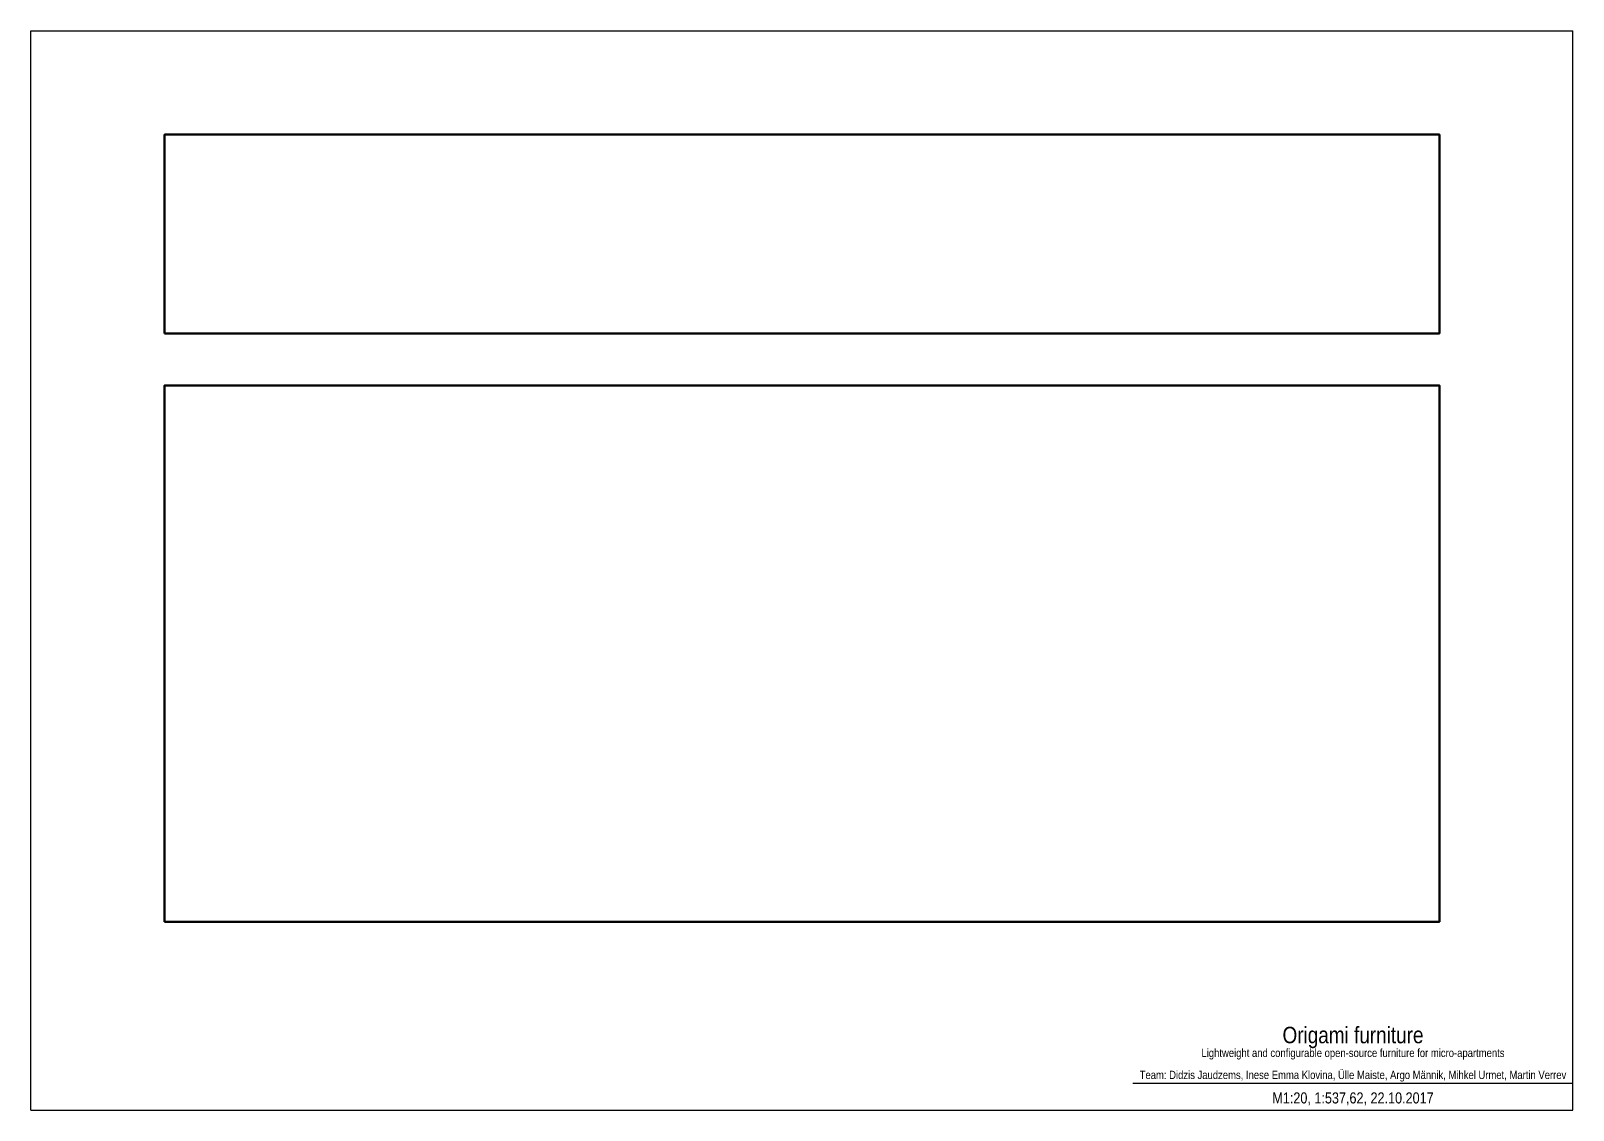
# Paper-space layout 'OrigamiFurniture 01' of a CAD drawing. Header units: millimetres. Extents: x 10 to 290, y 7 to 203.
import ezdxf

# ---------------------------------------------------------------- set-up
doc = ezdxf.new("R2010")
doc.units = ezdxf.units.MM
doc.header["$MEASUREMENT"] = 0
for name, color, linetype in [('KIRJANURK.A', 7, 'Continuous'), ('Notes', 7, 'Continuous'), ('Title Block Lines', 7, 'Continuous')]:
    doc.layers.add(name, color=color, linetype=linetype)
doc.layers.add('NonPlottable_0', color=7, linetype='Continuous', plot=False)
doc.styles.add('GENERATED_STYLE_1', font='')
doc.styles.get('GENERATED_STYLE_1').set_extended_font_data('Arial Narrow')

psp = doc.layouts.new('OrigamiFurniture 01')

# ---------------------------------------------------------------- linework, layer by layer
at = {"layer": 'KIRJANURK.A', "color": 99, "linetype": 'Continuous', "lineweight": 20}
for p, q in [((10, 203), (289.93, 203)), ((10, 7.03), (10, 203)), ((289.93, 7.03), (289.93, 203)), ((10, 7.03), (289.93, 7.03))]:
    psp.add_line(p, q, dxfattribs=at)
at = {"layer": 'NonPlottable_0', "color": 1, "linetype": 'Continuous', "lineweight": 35, "flags": 128}
for points in [[(34.27, 148.05), (265.73, 148.05), (265.73, 184.17), (34.27, 184.17)], [(34.27, 41.23), (265.73, 41.23), (265.73, 138.62), (34.27, 138.62)]]:
    psp.add_lwpolyline(points, close=True, dxfattribs=at)
at = {"layer": 'Title Block Lines', "color": 96, "linetype": 'Continuous', "lineweight": 20}
psp.add_line((290, 11.87), (210.06, 11.87), dxfattribs=at)

# ---------------------------------------------------------------- texts
at = {"layer": 'Notes', "color": 96, "linetype": 'Continuous', "lineweight": 20, "insert": (250.03, 12.23), "char_height": 3, "attachment_point": 8, "line_spacing_factor": 0.799436, "style": 'GENERATED_STYLE_1'}
psp.add_mtext('\\A1;{\\pqc;\\fArial Narrow|b0|i0|c0|p34;Origami furniture\\P\\pqc;\\fArial Narrow|b0|i0|c0|p34;\\H0.500000x;Lightweight and configurable open-source furniture for micro-apartments\\P\\pql;\\fArial Narrow|b0|i0|c0|p34;\\P\\pqc;\\fArial Narrow|b0|i0|c0|p34;Team: Didzis Jaudzems, Inese Emma Klovina, Ülle Maiste, Argo Männik, Mihkel Urmet, Martin Verrev}', dxfattribs=at)
at = {"layer": 'Notes', "color": 96, "linetype": 'Continuous', "lineweight": 20, "insert": (250.03, 9.07), "char_height": 1.99907, "attachment_point": 5, "style": 'GENERATED_STYLE_1'}
psp.add_mtext('\\A1;{\\pqc;\\fArial Narrow|b0|i0|c0|p34;M\\fArial Narrow|b0|i0|c0|p34;1:20, 1:537,62\\fArial Narrow|b0|i0|c0|p34;, \\fArial Narrow|b0|i0|c0|p34;22.10.2017}', dxfattribs=at)

# ---------------------------------------------------------------- viewports
at = {"layer": 'NonPlottable_0', "color": 1, "linetype": 'Continuous', "lineweight": 35, "view_target_point": (-248287.63, -145560.02)}
vp = psp.add_viewport(center=(150, 166.11), size=(231.45, 36.1217), view_center_point=(0, 0), view_height=722.4331, dxfattribs=at)
vp.dxf.flags = 0x10000  # cut along an outline
vp.dxf.clipping_boundary_handle = psp.add_lwpolyline([(34.27, 148.05), (265.73, 148.05), (265.73, 184.17), (34.27, 184.17)], format="xyb", close=True, dxfattribs={"invisible": 1}).dxf.handle
at = {"layer": 'NonPlottable_0', "color": 1, "linetype": 'Continuous', "lineweight": 35, "view_target_point": (-181913.69, -122467.42)}
vp = psp.add_viewport(center=(150, 89.93), size=(231.45, 97.3907), view_center_point=(0, 0), view_height=52359.1702, status=3, dxfattribs=at)
vp.dxf.flags = 0x10000  # cut along an outline
vp.dxf.clipping_boundary_handle = psp.add_lwpolyline([(34.27, 41.23), (265.73, 41.23), (265.73, 138.62), (34.27, 138.62)], format="xyb", close=True, dxfattribs={"invisible": 1}).dxf.handle

doc.saveas('drawing.dxf')
